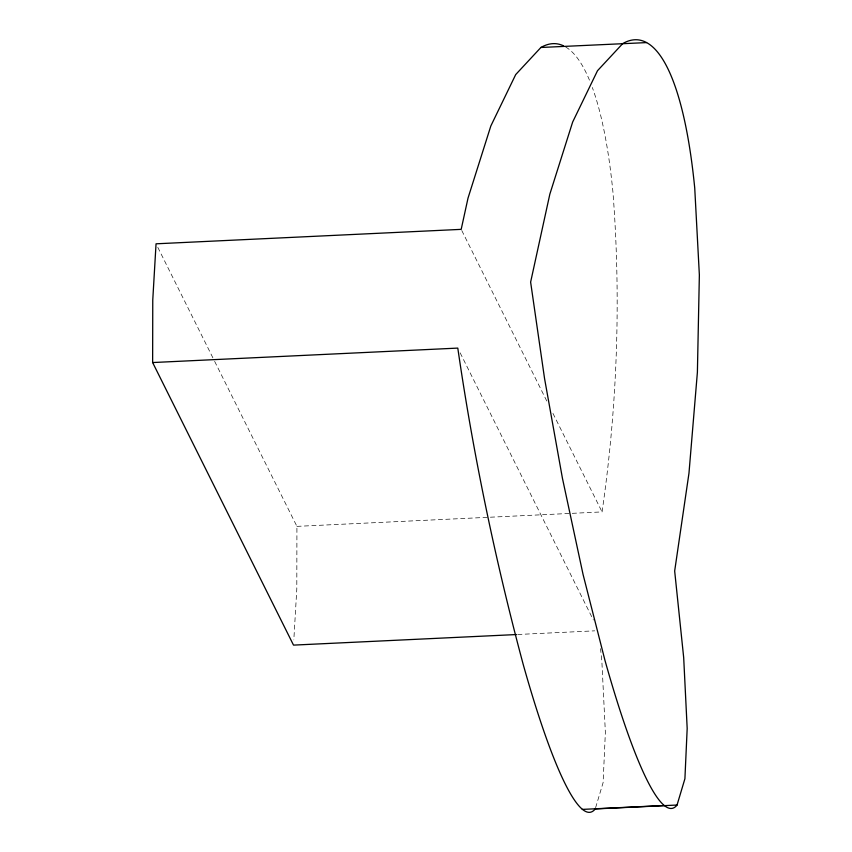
<?xml version="1.0" encoding="UTF-8"?>
<svg xmlns="http://www.w3.org/2000/svg" width="852" height="852" viewBox="0 0 852 852"><rect width="100%" height="100%" fill="white"/><g stroke="black" fill="none" stroke-linecap="round" stroke-linejoin="round"><path stroke-width="0.64" stroke-dasharray="4.26 3.19" d="M214.64 361.344L296.922 526.366L296.805 588.913L293.823 639.884M296.922 526.366L602.066 511.914C617.391 406.095 621.129 298.551 612.929 191.934A381.515 89.748 -84.9 0 0 592.332 87.49M595.612 807.664L603.109 782.626L605.367 732.347L601.874 661.482L600.532 648.638M517.728 634.484L594.685 630.842M461.784 230.541L547.612 402.687M552.937 413.369L602.066 511.914M460.155 352.845L593.333 619.968M157.822 247.378L214.054 360.162M565.643 46.966A381.515 89.748 -84.9 0 1 590.148 81.803"/><path stroke-width="1.28" d="M516.408 634.548L293.514 645.113L152.636 362.547L152.764 300.01L156.044 243.81L461.188 229.358L468.036 198.047L490.848 125.936L515.705 74.582L540.903 47.478A381.515 89.748 -84.9 0 1 563.502 45.827M152.636 362.547L457.79 348.095C473.286 454.723 495.332 560.392 523.213 664.464A381.515 48.617 79.6 0 0 595.239 808.931L677.042 805.033L684.912 778.749L687.181 728.471L683.687 657.606L674.667 571.01L688.97 473.222L697.394 372.26L699.364 274.994L694.731 188.058A381.515 89.748 -84.9 0 0 622.716 43.59M622.716 43.601L597.508 70.705L572.65 122.06L549.838 194.171L530.626 282.108L544.556 378.554L562.437 478.281L583.066 574.472L605.026 660.588A381.515 48.617 79.6 0 0 677.052 805.055M540.903 47.478L646.551 42.6M582.289 809.4L664.102 805.523"/></g></svg>
